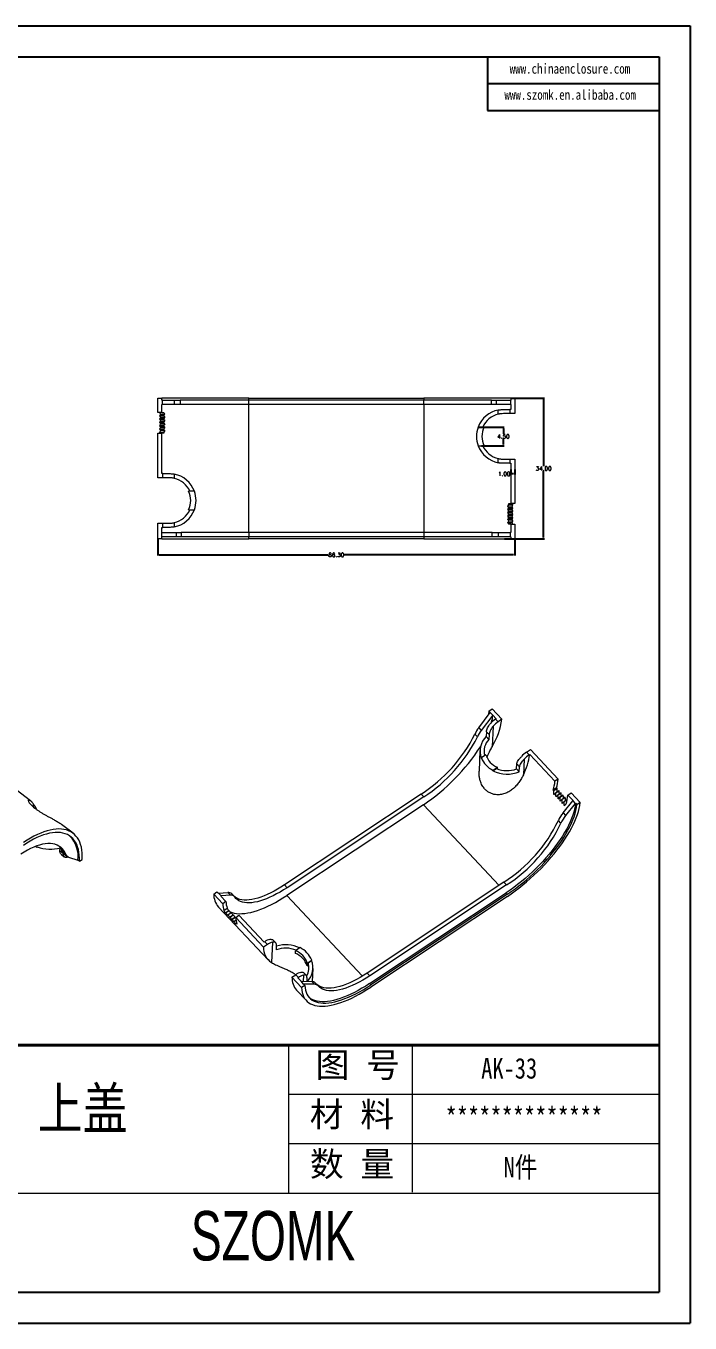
# Model space of a CAD drawing. Header units: inches. Extents: x 2759 to 3735, y 573 to 887.
# Drawn here: x 3041.5 to 3202, y 573 to 886.5 of the extents above; entities that cross this region are included whole.
import ezdxf

# ---------------------------------------------------------------- set-up
doc = ezdxf.new("R2010")
doc.units = ezdxf.units.IN
doc.layers.add('文字', color=81, linetype='Continuous')
doc.layers.add('粗实线', color=7, linetype='Continuous', lineweight=30)
doc.layers.add('细实线', color=3, linetype='Continuous', lineweight=9)
doc.styles.get("Standard").update_dxf_attribs({"font": 'txt', "bigfont": 'gbcbig.shx'})
doc.styles.add('宋体', font='', dxfattribs={"width": 0.8, "height": 3.5})
doc.styles.add('长仿宋', font='', dxfattribs={"width": 0.7, "height": 4})
doc.styles.get('宋体').set_extended_font_data('SimSun')
doc.styles.get('长仿宋').set_extended_font_data('SimSun')
doc.dimstyles.new('1.5', dxfattribs={"dimtxt": 1, "dimasz": 0.3, "dimexe": 0.18, "dimexo": 0.0625, "dimgap": 0.09, "dimtad": 0, "dimtih": 1, "dimtoh": 1, "dimzin": 0, "dimdsep": 46, "dimtxsty": 'Standard', "dimcen": 0, "dimadec": 0, "dimazin": 2, "dimtfac": 1, "dimtofl": 0, "dimtmove": 0, "dimatfit": 3, "dimfxl": 1, "dimtolj": 1, "dimtzin": 0, "dimarcsym": 0})

# ---------------------------------------------------------------- blocks, each defined once
blk = doc.blocks.new('*D212')
at = {"color": 0, "lineweight": -2}
for p, q in [((3073.39, 762.5), (3073.39, 758.48)), ((3159.69, 762.5), (3159.69, 758.48)), ((3073.69, 758.66), (3114.54, 758.66)), ((3159.39, 758.66), (3118.55, 758.66))]:
    blk.add_line(p, q, dxfattribs=at)
at = {"color": 0}
for points in [[(3073.69, 758.71), (3073.69, 758.61), (3073.39, 758.66)], [(3159.39, 758.71), (3159.39, 758.61), (3159.69, 758.66)]]:
    blk.add_solid(points, dxfattribs=at)
at = {"layer": 'Defpoints', "color": 0}
for p in [(3073.39, 762.56), (3159.69, 762.56), (3159.69, 758.66)]:
    blk.add_point(p, dxfattribs=at)
at = {"color": 0, "insert": (3116.54, 758.66), "char_height": 1, "attachment_point": 5}
blk.add_mtext('\\A1;86.30', dxfattribs=at)
blk = doc.blocks.new('*D213')
at = {"color": 0, "lineweight": -2}
for p, q in [((3158.75, 796.56), (3166.83, 796.56)), ((3166.65, 796.26), (3166.65, 780.15)), ((3166.65, 762.86), (3166.65, 778.97)), ((3157.18, 762.56), (3166.83, 762.56))]:
    blk.add_line(p, q, dxfattribs=at)
at = {"color": 0}
for points in [[(3166.6, 796.26), (3166.7, 796.26), (3166.65, 796.56)], [(3166.6, 762.86), (3166.7, 762.86), (3166.65, 762.56)]]:
    blk.add_solid(points, dxfattribs=at)
at = {"layer": 'Defpoints', "color": 0}
for p in [(3158.69, 796.56), (3166.65, 796.56), (3157.12, 762.56)]:
    blk.add_point(p, dxfattribs=at)
at = {"color": 0, "insert": (3166.65, 779.56), "char_height": 1, "attachment_point": 5}
blk.add_mtext('\\A1;34.00', dxfattribs=at)
blk = doc.blocks.new('*D215')
at = {"color": 0, "lineweight": -2}
for p, q in [((3158.69, 778.25), (3158.39, 778.25)), ((3158.69, 779.33), (3158.69, 778.07)), ((3159.39, 778.25), (3158.99, 778.25)), ((3159.69, 779.33), (3159.69, 778.07))]:
    blk.add_line(p, q, dxfattribs=at)
at = {"color": 0}
for points in [[(3158.99, 778.3), (3158.99, 778.2), (3158.69, 778.25)], [(3159.39, 778.3), (3159.39, 778.2), (3159.69, 778.25)]]:
    blk.add_solid(points, dxfattribs=at)
at = {"layer": 'Defpoints', "color": 0}
for p in [(3158.69, 779.39), (3158.69, 778.25), (3159.69, 779.39)]:
    blk.add_point(p, dxfattribs=at)
at = {"color": 0, "insert": (3157.13, 778.25), "char_height": 1, "attachment_point": 5}
blk.add_mtext('\\A1;1.00', dxfattribs=at)
blk = doc.blocks.new('*D216')
at = {"color": 0, "lineweight": -2}
for p, q in [((3150.91, 789.56), (3157.12, 789.56)), ((3156.94, 789.26), (3156.94, 787.9)), ((3151.61, 785.06), (3157.12, 785.06)), ((3156.94, 785.36), (3156.94, 786.72))]:
    blk.add_line(p, q, dxfattribs=at)
at = {"color": 0}
for points in [[(3156.89, 789.26), (3156.99, 789.26), (3156.94, 789.56)], [(3156.89, 785.36), (3156.99, 785.36), (3156.94, 785.06)]]:
    blk.add_solid(points, dxfattribs=at)
at = {"layer": 'Defpoints', "color": 0}
for p in [(3150.84, 789.56), (3156.94, 789.56), (3151.55, 785.06)]:
    blk.add_point(p, dxfattribs=at)
at = {"color": 0, "insert": (3156.94, 787.31), "char_height": 1, "attachment_point": 5}
blk.add_mtext('\\A1;4.50', dxfattribs=at)

msp = doc.modelspace()

# ---------------------------------------------------------------- linework, layer by layer
for p, q in [((2758.545, 886.544), (3202.047, 886.544)), ((3202.047, 886.544), (3202.047, 572.957)), ((2770.021, 879.078), (3194.581, 879.078)), ((3153.101, 879.078), (3153.101, 866.115)), ((3194.581, 879.078), (3194.581, 580.423)), ((3153.101, 872.596), (3194.581, 872.596)), ((3153.101, 866.115), (3194.581, 866.115)), ((2770.021, 580.423), (3194.581, 580.423)), ((2758.545, 572.957), (3202.047, 572.957))]:
    msp.add_line(p, q)
at = {"color": 7, "linetype": 'Continuous', "lineweight": 15}
for p, q in [((3073.393, 793.065), (3073.393, 796.565)), ((3073.393, 796.565), (3074.394, 796.565)), ((3074.394, 796.065), (3074.394, 796.565)), ((3095.37, 796.565), (3074.394, 796.565)), ((3095.37, 796.065), (3095.37, 796.565)), ((3095.37, 796.565), (3137.715, 796.565)), ((3137.715, 796.565), (3137.715, 796.065)), ((3158.692, 796.565), (3137.715, 796.565)), ((3158.692, 796.565), (3158.692, 796.065)), ((3158.692, 796.565), (3159.693, 796.565)), ((3159.693, 796.565), (3159.693, 792.815)), ((3074.499, 796.065), (3074.394, 796.065)), ((3074.499, 795.065), (3074.394, 795.065)), ((3074.394, 793.065), (3074.394, 795.065)), ((3074.499, 795.065), (3074.499, 796.065)), ((3074.499, 796.065), (3077.431, 796.065)), ((3077.431, 795.065), (3074.499, 795.065)), ((3077.431, 795.065), (3077.431, 796.065)), ((3077.431, 796.065), (3078.829, 796.065)), ((3078.829, 795.065), (3077.431, 795.065)), ((3078.829, 796.065), (3078.829, 795.065)), ((3095.37, 796.065), (3078.829, 796.065)), ((3095.37, 795.065), (3078.829, 795.065)), ((3095.37, 795.065), (3095.37, 796.065)), ((3137.715, 796.065), (3095.37, 796.065)), ((3095.37, 764.065), (3095.37, 795.065)), ((3137.715, 795.065), (3095.37, 795.065)), ((3137.715, 795.065), (3137.715, 796.065)), ((3154.066, 796.065), (3137.715, 796.065)), ((3137.715, 795.065), (3137.715, 764.065)), ((3154.066, 795.065), (3137.715, 795.065)), ((3154.066, 795.065), (3154.066, 796.065)), ((3154.066, 796.065), (3155.202, 796.065)), ((3155.202, 795.065), (3154.066, 795.065)), ((3155.202, 796.065), (3155.202, 795.065)), ((3155.202, 796.065), (3158.687, 796.065)), ((3158.687, 795.065), (3155.202, 795.065)), ((3155.693, 792.671), (3155.693, 793.693)), ((3156.943, 793.815), (3158.493, 793.815)), ((3158.493, 793.815), (3158.493, 792.815)), ((3158.692, 793.815), (3158.493, 793.815)), ((3158.687, 796.065), (3158.687, 795.065)), ((3158.692, 796.065), (3158.687, 796.065)), ((3158.692, 795.065), (3158.687, 795.065)), ((3158.692, 795.065), (3158.692, 793.815)), ((3074.394, 793.065), (3073.393, 793.065)), ((3073.835, 792.289), (3074.858, 792.289)), ((3073.835, 792.289), (3073.835, 792.265)), ((3074.858, 792.265), (3073.835, 792.265)), ((3073.835, 791.489), (3074.858, 791.489)), ((3073.835, 791.489), (3073.835, 791.465)), ((3074.858, 791.465), (3073.835, 791.465)), ((3073.835, 790.689), (3074.858, 790.689)), ((3073.835, 790.689), (3073.835, 790.665)), ((3074.858, 790.665), (3073.835, 790.665)), ((3074.067, 792.712), (3075.101, 792.712)), ((3074.067, 791.912), (3075.101, 791.912)), ((3074.067, 791.112), (3075.101, 791.112)), ((3074.067, 790.312), (3075.101, 790.312)), ((3074.394, 793.065), (3074.858, 793.065)), ((3074.858, 792.289), (3074.858, 792.265)), ((3074.858, 791.489), (3074.858, 791.465)), ((3074.858, 790.689), (3074.858, 790.665)), ((3158.493, 792.815), (3156.943, 792.815)), ((3159.693, 792.815), (3158.493, 792.815)), ((3073.393, 788.065), (3074.394, 788.065)), ((3073.393, 777.315), (3073.393, 788.065)), ((3073.835, 789.889), (3074.858, 789.889)), ((3073.835, 789.889), (3073.835, 789.865)), ((3074.858, 789.865), (3073.835, 789.865)), ((3073.835, 789.089), (3074.858, 789.089)), ((3073.835, 789.089), (3073.835, 789.065)), ((3074.858, 789.065), (3073.835, 789.065)), ((3073.835, 788.289), (3074.858, 788.289)), ((3073.835, 788.289), (3073.835, 788.065)), ((3074.067, 789.512), (3075.101, 789.512)), ((3074.067, 788.712), (3075.101, 788.712)), ((3074.394, 778.315), (3074.394, 788.065)), ((3074.858, 788.065), (3074.394, 788.065)), ((3074.858, 789.889), (3074.858, 789.865)), ((3074.858, 789.089), (3074.858, 789.065)), ((3074.858, 788.289), (3074.858, 788.065)), ((3152.255, 789.565), (3150.844, 789.565)), ((3150.844, 785.065), (3152.255, 785.065)), ((3155.693, 780.936), (3155.693, 781.958)), ((3156.943, 781.815), (3158.493, 781.815)), ((3158.493, 781.815), (3158.493, 780.815)), ((3158.493, 781.815), (3159.693, 781.815)), ((3159.693, 781.815), (3159.693, 771.065)), ((3074.593, 778.315), (3074.394, 778.315)), ((3074.593, 777.315), (3074.593, 778.315)), ((3074.593, 778.315), (3076.143, 778.315)), ((3077.393, 778.193), (3077.393, 777.171)), ((3158.493, 780.815), (3156.943, 780.815)), ((3158.493, 780.815), (3158.692, 780.815)), ((3158.692, 780.815), (3158.692, 771.065)), ((3074.593, 777.315), (3073.393, 777.315)), ((3076.143, 777.315), (3074.593, 777.315)), ((3082.241, 774.065), (3080.831, 774.065)), ((3080.831, 769.565), (3082.241, 769.565)), ((3159.019, 770.417), (3157.984, 770.417)), ((3159.019, 769.617), (3157.984, 769.617)), ((3159.019, 768.817), (3157.984, 768.817)), ((3158.228, 771.065), (3158.692, 771.065)), ((3158.228, 770.84), (3158.228, 771.065)), ((3159.25, 770.84), (3158.228, 770.84)), ((3158.228, 770.04), (3158.228, 770.065)), ((3158.228, 770.065), (3159.25, 770.065)), ((3159.25, 770.04), (3158.228, 770.04)), ((3158.228, 769.24), (3158.228, 769.265)), ((3158.228, 769.265), (3159.25, 769.265)), ((3159.25, 769.24), (3158.228, 769.24)), ((3158.228, 768.44), (3158.228, 768.465)), ((3158.228, 768.465), (3159.25, 768.465)), ((3159.25, 768.44), (3158.228, 768.44)), ((3159.693, 771.065), (3158.692, 771.065)), ((3159.25, 770.84), (3159.25, 771.065)), ((3159.25, 770.04), (3159.25, 770.065)), ((3159.25, 769.24), (3159.25, 769.265)), ((3159.25, 768.44), (3159.25, 768.465)), ((3073.393, 762.565), (3073.393, 766.315)), ((3073.393, 766.315), (3074.593, 766.315)), ((3074.394, 764.065), (3074.394, 765.315)), ((3074.394, 765.315), (3074.593, 765.315)), ((3074.593, 765.315), (3074.593, 766.315)), ((3074.593, 766.315), (3076.143, 766.315)), ((3076.143, 765.315), (3074.593, 765.315)), ((3077.393, 766.458), (3077.393, 765.436)), ((3159.019, 768.017), (3157.984, 768.017)), ((3159.019, 767.217), (3157.984, 767.217)), ((3159.019, 766.417), (3157.984, 766.417)), ((3158.228, 767.64), (3158.228, 767.665)), ((3158.228, 767.665), (3159.25, 767.665)), ((3159.25, 767.64), (3158.228, 767.64)), ((3158.228, 766.84), (3158.228, 766.865)), ((3158.228, 766.865), (3159.25, 766.865)), ((3159.25, 766.84), (3158.228, 766.84)), ((3158.692, 766.065), (3158.228, 766.065)), ((3158.692, 766.065), (3158.692, 764.065)), ((3158.692, 766.065), (3159.693, 766.065)), ((3159.25, 767.64), (3159.25, 767.665)), ((3159.25, 766.84), (3159.25, 766.865)), ((3159.693, 766.065), (3159.693, 762.565)), ((3074.394, 762.565), (3073.393, 762.565)), ((3074.398, 764.065), (3074.394, 764.065)), ((3074.398, 763.065), (3074.394, 763.065)), ((3074.394, 762.565), (3074.394, 763.065)), ((3074.394, 762.565), (3095.37, 762.565)), ((3074.398, 763.065), (3074.398, 764.065)), ((3074.398, 764.065), (3077.883, 764.065)), ((3077.883, 763.065), (3074.398, 763.065)), ((3077.883, 763.065), (3077.883, 764.065)), ((3077.883, 764.065), (3079.019, 764.065)), ((3079.019, 763.065), (3077.883, 763.065)), ((3079.019, 764.065), (3079.019, 763.065)), ((3095.37, 764.065), (3079.019, 764.065)), ((3095.37, 763.065), (3079.019, 763.065)), ((3095.37, 764.065), (3095.37, 763.065)), ((3137.715, 764.065), (3095.37, 764.065)), ((3095.37, 762.565), (3095.37, 763.065)), ((3137.715, 763.065), (3095.37, 763.065)), ((3137.715, 762.565), (3095.37, 762.565)), ((3137.715, 764.065), (3137.715, 763.065)), ((3154.256, 764.065), (3137.715, 764.065)), ((3137.715, 763.065), (3137.715, 762.565)), ((3154.256, 763.065), (3137.715, 763.065)), ((3137.715, 762.565), (3158.692, 762.565)), ((3154.256, 763.065), (3154.256, 764.065)), ((3154.256, 764.065), (3155.654, 764.065)), ((3155.654, 763.065), (3154.256, 763.065)), ((3155.654, 764.065), (3155.654, 763.065)), ((3155.654, 764.065), (3158.587, 764.065)), ((3158.587, 763.065), (3155.654, 763.065)), ((3158.587, 764.065), (3158.587, 763.065)), ((3158.692, 764.065), (3158.587, 764.065)), ((3158.692, 763.065), (3158.587, 763.065)), ((3158.692, 763.065), (3158.692, 762.565)), ((3159.693, 762.565), (3158.692, 762.565)), ((3153.451, 720.892), (3154.232, 721.411)), ((3154.232, 721.411), (3156.577, 718.917)), ((3150.967, 716.878), (3153.76, 720.557)), ((3154.386, 719.892), (3151.592, 716.213)), ((3153.451, 720.892), (3153.764, 720.56)), ((3153.764, 720.56), (3153.76, 720.557)), ((3153.76, 720.557), (3154.386, 719.892)), ((3154.389, 719.895), (3154.386, 719.892)), ((3154.389, 719.895), (3155.171, 719.063)), ((3155.171, 719.063), (3155.016, 718.96)), ((3155.016, 718.96), (3155.641, 718.295)), ((3156.577, 718.917), (3155.641, 718.295)), ((3150.668, 714.682), (3150.043, 715.347)), ((3150.967, 716.878), (3151.592, 716.213)), ((3152.847, 715.923), (3152.8, 714.741)), ((3153.487, 715.243), (3152.847, 715.923)), ((3153.487, 715.243), (3153.44, 714.061)), ((3154.422, 717.24), (3154.224, 712.283)), ((3152.693, 714.632), (3152.805, 714.861)), ((3153.44, 714.061), (3152.8, 714.741)), ((3151.269, 711.405), (3151.068, 706.363)), ((3151.6, 709.481), (3151.604, 709.589)), ((3152.704, 710.32), (3151.604, 709.589)), ((3161.925, 709.258), (3161.776, 705.508)), ((3162.519, 710.978), (3163.455, 711.6)), ((3162.519, 710.978), (3163.144, 710.313)), ((3163.144, 710.313), (3163.3, 710.416)), ((3163.3, 710.416), (3169.396, 703.931)), ((3163.455, 711.6), (3170.177, 704.45)), ((3154.413, 706.488), (3155.255, 707.048)), ((3154.413, 706.488), (3154.418, 706.595)), ((3154.418, 706.595), (3155.518, 707.327)), ((3155.503, 706.944), (3155.518, 707.327)), ((3160.138, 706.935), (3160.185, 708.118)), ((3160.777, 706.255), (3160.138, 706.935)), ((3160.824, 707.437), (3160.185, 708.118)), ((3160.777, 706.255), (3160.824, 707.437)), ((3042.638, 699.196), (3034.898, 705.089)), ((3170.177, 704.45), (3169.396, 703.931)), ((3137.047, 700.818), (3104.013, 678.867)), ((3137.672, 700.153), (3104.638, 678.202)), ((3137.672, 700.153), (3137.047, 700.818)), ((3169.757, 702.339), (3168.959, 701.809)), ((3169.099, 701.66), (3168.959, 701.809)), ((3169.897, 702.19), (3169.099, 701.66)), ((3169.584, 701.144), (3170.382, 701.674)), ((3169.6, 701.128), (3169.584, 701.144)), ((3170.397, 701.658), (3169.6, 701.128)), ((3169.897, 702.19), (3169.757, 702.339)), ((3170.085, 700.612), (3170.882, 701.142)), ((3170.1, 700.596), (3170.085, 700.612)), ((3170.898, 701.126), (3170.1, 700.596)), ((3170.397, 701.658), (3170.382, 701.674)), ((3170.585, 700.08), (3171.383, 700.61)), ((3170.6, 700.064), (3170.585, 700.08)), ((3171.398, 700.594), (3170.6, 700.064)), ((3170.898, 701.126), (3170.882, 701.142)), ((3171.085, 699.548), (3171.883, 700.078)), ((3171.1, 699.531), (3171.085, 699.548)), ((3171.898, 700.062), (3171.1, 699.531)), ((3171.398, 700.594), (3171.383, 700.61)), ((3171.585, 699.015), (3172.35, 699.524)), ((3172.344, 699.493), (3171.6, 698.999)), ((3171.898, 700.062), (3171.883, 700.078)), ((3172.523, 700.605), (3173.303, 701.124)), ((3172.523, 700.605), (3173.773, 699.274)), ((3173.303, 701.124), (3175.492, 698.796)), ((3137.597, 698.272), (3104.563, 676.321)), ((3171.348, 696.295), (3173.691, 699.22)), ((3171.348, 696.295), (3171.973, 695.63)), ((3171.6, 698.999), (3171.585, 699.015)), ((3174.317, 698.555), (3171.973, 695.63)), ((3173.773, 699.274), (3173.691, 699.22)), ((3173.691, 699.22), (3174.317, 698.555)), ((3174.398, 698.609), (3174.317, 698.555)), ((3174.398, 698.609), (3174.711, 698.277)), ((3175.492, 698.796), (3174.711, 698.277)), ((3052.917, 691.369), (3050.123, 693.496)), ((3170.837, 693.777), (3170.212, 694.442)), ((3044.271, 688.072), (3044.259, 687.933)), ((3044.396, 688.026), (3044.259, 687.933)), ((3049.746, 687.19), (3049.807, 687.871)), ((3049.746, 687.19), (3050.468, 686.64)), ((3050.443, 686.817), (3051.15, 686.279)), ((3050.092, 686.248), (3050.804, 685.706)), ((3050.468, 686.64), (3050.477, 686.739)), ((3050.818, 686.309), (3051.525, 685.771)), ((3051.841, 685.605), (3054.079, 684.85)), ((3054.083, 684.853), (3054.079, 684.85)), ((3054.436, 684.584), (3054.083, 684.853)), ((3054.436, 684.584), (3055.142, 685.062)), ((3104.638, 678.202), (3104.013, 678.867)), ((3157.056, 679.533), (3124.022, 657.582)), ((3157.681, 678.868), (3124.647, 656.916)), ((3157.056, 679.533), (3157.681, 678.868)), ((3086.909, 676.674), (3087.69, 677.193)), ((3089.098, 674.346), (3086.909, 676.674)), ((3088.003, 676.861), (3087.69, 677.193)), ((3088.085, 676.915), (3088.003, 676.861)), ((3088.085, 676.915), (3090.316, 677.03)), ((3088.71, 676.25), (3088.085, 676.915)), ((3088.71, 676.25), (3088.628, 676.195)), ((3089.879, 674.865), (3088.628, 676.195)), ((3090.941, 676.365), (3088.71, 676.25)), ((3089.879, 674.865), (3089.098, 674.346)), ((3090.941, 676.365), (3090.316, 677.03)), ((3091.909, 676.059), (3091.283, 676.724)), ((3124.572, 655.035), (3157.606, 676.987)), ((3157.897, 676.117), (3124.863, 654.165)), ((3157.919, 676.654), (3124.885, 654.703)), ((3157.606, 676.987), (3157.919, 676.654)), ((3088.046, 673.536), (3100.083, 660.732)), ((3089.368, 672.695), (3090.166, 673.225)), ((3089.853, 672.178), (3090.651, 672.709)), ((3089.853, 672.178), (3089.868, 672.162)), ((3090.666, 672.693), (3089.868, 672.162)), ((3090.353, 671.646), (3091.151, 672.176)), ((3090.353, 671.646), (3090.369, 671.63)), ((3091.166, 672.16), (3090.369, 671.63)), ((3090.651, 672.709), (3090.666, 672.693)), ((3090.854, 671.114), (3091.651, 671.644)), ((3090.854, 671.114), (3090.869, 671.098)), ((3091.667, 671.628), (3090.869, 671.098)), ((3091.151, 672.176), (3091.166, 672.16)), ((3091.354, 670.582), (3092.152, 671.112)), ((3092.167, 671.096), (3091.369, 670.566)), ((3091.651, 671.644), (3091.667, 671.628)), ((3092.152, 671.112), (3092.167, 671.096)), ((3092.224, 671.02), (3093.005, 671.539)), ((3099.102, 665.054), (3093.005, 671.539)), ((3091.354, 670.582), (3091.369, 670.566)), ((3091.854, 670.05), (3092.278, 670.332)), ((3091.854, 670.05), (3091.869, 670.034)), ((3092.281, 670.308), (3091.869, 670.034)), ((3098.946, 663.87), (3092.224, 671.02)), ((3092.354, 669.518), (3092.433, 669.57)), ((3092.354, 669.518), (3092.494, 669.369)), ((3099.257, 665.157), (3099.102, 665.054)), ((3099.882, 664.492), (3099.257, 665.157)), ((3101.081, 665.044), (3100.884, 660.087)), ((3101.923, 664.84), (3101.289, 665.515)), ((3099.882, 664.492), (3098.946, 663.87)), ((3102.049, 663.16), (3102.097, 664.343)), ((3106.652, 662.339), (3106.678, 662.984)), ((3107.778, 663.715), (3106.678, 662.984)), ((3109.466, 659.346), (3109.492, 659.991)), ((3109.466, 659.346), (3109.724, 659.517)), ((3109.492, 659.991), (3110.592, 660.722)), ((3109.745, 660.055), (3109.724, 659.517)), ((3109.745, 660.055), (3110.587, 660.614)), ((3110.587, 660.614), (3110.592, 660.722)), ((3110.791, 655.503), (3110.918, 658.691)), ((3105.824, 656.553), (3106.76, 657.175)), ((3108.169, 654.059), (3105.824, 656.553)), ((3107.386, 656.51), (3106.76, 657.175)), ((3107.231, 656.407), (3107.386, 656.51)), ((3108.012, 655.575), (3107.231, 656.407)), ((3108.016, 655.578), (3108.012, 655.575)), ((3108.641, 654.913), (3108.016, 655.578)), ((3108.016, 655.578), (3110.66, 655.511)), ((3109.314, 656.978), (3108.68, 657.653)), ((3109.434, 656.537), (3109.394, 655.543)), ((3111.285, 654.846), (3110.66, 655.511)), ((3124.022, 657.582), (3124.647, 656.916)), ((3106.961, 653.415), (3109.306, 650.92)), ((3108.95, 654.577), (3108.169, 654.059)), ((3108.641, 654.913), (3108.637, 654.91)), ((3108.95, 654.577), (3108.637, 654.91)), ((3111.285, 654.846), (3108.641, 654.913)), ((3112.094, 654.538), (3111.469, 655.203)), ((3124.885, 654.703), (3124.572, 655.035))]:
    msp.add_line(p, q, dxfattribs=at)
at = {"color": 8, "linetype": 'Continuous', "lineweight": 15}
for p, q in [((3043.325, 697.729), (3043.386, 698.414)), ((3137.597, 698.272), (3155.921, 678.779)), ((3051.289, 685.553), (3051.323, 685.925)), ((3122.868, 656.848), (3104.563, 676.321)), ((3108.585, 657.062), (3108.525, 655.565))]:
    msp.add_line(p, q, dxfattribs=at)
at = {"color": 7, "linetype": 'Continuous', "lineweight": 15, "flags": 128}
for points in [[(3153.451, 720.892), (3153.356, 720.211), (3153.31, 719.965)], [(3174.398, 698.609), (3174.303, 697.928), (3174.156, 697.216), (3173.958, 696.476), (3173.709, 695.709), (3173.41, 694.919), (3173.063, 694.107), (3172.668, 693.277), (3172.226, 692.432), (3171.739, 691.573), (3171.209, 690.703), (3170.636, 689.826), (3170.024, 688.943), (3169.374, 688.059), (3168.688, 687.175), (3167.968, 686.295), (3167.216, 685.421), (3166.435, 684.556), (3165.628, 683.703), (3164.796, 682.865), (3163.943, 682.044), (3163.071, 681.242), (3162.184, 680.463), (3161.283, 679.709), (3160.372, 678.982), (3159.453, 678.284), (3158.53, 677.619), (3157.606, 676.987)], [(3157.897, 676.117), (3158.832, 676.755), (3159.766, 677.427), (3160.696, 678.13), (3161.619, 678.862), (3162.532, 679.621), (3163.432, 680.405), (3164.318, 681.211), (3165.186, 682.036), (3166.034, 682.88), (3166.859, 683.738), (3167.659, 684.609), (3168.431, 685.49), (3169.174, 686.378), (3169.884, 687.271), (3170.561, 688.166), (3171.201, 689.06), (3171.803, 689.95), (3172.365, 690.835), (3172.886, 691.711), (3173.363, 692.576), (3173.796, 693.427), (3174.184, 694.262), (3174.524, 695.079), (3174.817, 695.874), (3175.06, 696.645), (3175.254, 697.391), (3175.398, 698.108), (3175.492, 698.796)], [(3157.919, 676.654), (3158.843, 677.286), (3159.766, 677.952), (3160.684, 678.649), (3161.596, 679.376), (3162.496, 680.13), (3163.384, 680.91), (3164.256, 681.711), (3165.109, 682.532), (3165.94, 683.371), (3166.748, 684.224), (3167.529, 685.089), (3168.28, 685.963), (3169, 686.843), (3169.687, 687.726), (3170.337, 688.611), (3170.949, 689.493), (3171.521, 690.37), (3172.052, 691.24), (3172.538, 692.099), (3172.98, 692.945), (3173.375, 693.775), (3173.723, 694.586), (3174.022, 695.376), (3174.27, 696.143), (3174.469, 696.883), (3174.616, 697.595), (3174.711, 698.277)], [(3054.436, 684.584), (3054.447, 685.361), (3054.41, 686.102), (3054.326, 686.803), (3054.195, 687.464), (3054.018, 688.081), (3053.795, 688.653), (3053.527, 689.178), (3053.214, 689.654), (3052.858, 690.08), (3052.46, 690.455), (3052.021, 690.777), (3051.542, 691.044), (3051.025, 691.258), (3050.472, 691.415), (3049.884, 691.518), (3049.264, 691.563), (3048.613, 691.553), (3047.933, 691.486), (3047.226, 691.363), (3046.495, 691.185), (3045.742, 690.951), (3044.97, 690.664), (3044.18, 690.322), (3043.376, 689.928), (3042.56, 689.484), (3041.735, 688.989), (3040.902, 688.446)], [(3055.142, 685.062), (3055.155, 685.85), (3055.122, 686.603), (3055.043, 687.318), (3054.918, 687.993), (3054.748, 688.626), (3054.533, 689.215), (3054.273, 689.759), (3053.97, 690.256), (3053.625, 690.704), (3053.237, 691.102), (3052.809, 691.448), (3052.342, 691.743), (3051.837, 691.985), (3051.296, 692.173), (3050.72, 692.306), (3050.111, 692.385), (3049.47, 692.409), (3048.801, 692.378), (3048.104, 692.292), (3047.382, 692.151), (3046.636, 691.956), (3045.87, 691.708), (3045.085, 691.406), (3044.284, 691.052), (3043.469, 690.648), (3042.643, 690.193), (3041.807, 689.691), (3040.965, 689.141)], [(3051.15, 686.279), (3050.912, 686.786), (3050.627, 687.242), (3050.295, 687.645), (3049.92, 687.993), (3049.501, 688.286), (3049.041, 688.521), (3048.542, 688.699), (3048.005, 688.818), (3047.432, 688.877), (3046.827, 688.878), (3046.191, 688.819), (3045.527, 688.7), (3044.837, 688.523), (3044.125, 688.289), (3043.394, 687.997), (3042.645, 687.649), (3041.883, 687.246), (3041.11, 686.791), (3040.33, 686.285)], [(3044.259, 687.933), (3043.749, 688.144), (3043.748, 688.144)], [(3104.013, 678.867), (3103.169, 678.324), (3102.33, 677.819), (3101.498, 677.354), (3100.678, 676.93), (3099.872, 676.55), (3099.083, 676.216), (3098.315, 675.927), (3097.57, 675.685), (3096.851, 675.492), (3096.16, 675.348), (3095.502, 675.253), (3094.877, 675.209), (3094.289, 675.214), (3093.74, 675.269), (3093.231, 675.374), (3092.765, 675.529), (3092.344, 675.732), (3091.975, 675.978)], [(3104.638, 678.202), (3103.794, 677.659), (3102.955, 677.153), (3102.124, 676.688), (3101.303, 676.265), (3100.497, 675.885), (3099.709, 675.55), (3098.94, 675.262), (3098.195, 675.02), (3097.476, 674.827), (3096.786, 674.683), (3096.127, 674.588), (3095.502, 674.543), (3094.914, 674.549), (3094.365, 674.604), (3093.856, 674.709), (3093.39, 674.864), (3092.969, 675.067), (3092.594, 675.318), (3092.266, 675.617), (3091.987, 675.961)], [(3090.823, 672.421), (3090.856, 672.406), (3091.344, 672.213), (3091.875, 672.069), (3092.449, 671.975), (3093.062, 671.93), (3093.713, 671.935), (3094.4, 671.99), (3095.121, 672.095), (3095.874, 672.249), (3096.655, 672.452), (3097.463, 672.703), (3098.295, 673.001), (3099.149, 673.346), (3100.021, 673.737), (3100.909, 674.171), (3101.81, 674.648), (3102.722, 675.167), (3103.64, 675.725), (3104.563, 676.321)], [(3124.022, 657.582), (3123.157, 657.025), (3122.296, 656.508), (3121.444, 656.034), (3120.604, 655.604), (3119.779, 655.22), (3118.973, 654.883), (3118.189, 654.595), (3117.43, 654.357), (3116.698, 654.169), (3115.998, 654.034), (3115.332, 653.95), (3114.702, 653.92), (3114.111, 653.941), (3113.562, 654.016), (3113.056, 654.142), (3112.597, 654.321), (3112.184, 654.55), (3111.821, 654.83), (3111.816, 654.834)], [(3124.647, 656.916), (3123.782, 656.36), (3122.921, 655.843), (3122.07, 655.369), (3121.229, 654.939), (3120.405, 654.555), (3119.599, 654.218), (3118.814, 653.93), (3118.055, 653.692), (3117.324, 653.504), (3116.624, 653.369), (3115.957, 653.285), (3115.327, 653.254), (3114.737, 653.276), (3114.187, 653.351), (3113.682, 653.477), (3113.222, 653.655), (3112.809, 653.885), (3112.446, 654.164), (3112.134, 654.493)], [(3108.169, 654.059), (3108.211, 653.461), (3108.305, 652.901), (3108.448, 652.38), (3108.642, 651.899), (3108.885, 651.46), (3109.177, 651.064), (3109.517, 650.713), (3109.904, 650.407), (3110.337, 650.146), (3110.814, 649.933), (3111.334, 649.768), (3111.896, 649.651), (3112.498, 649.582), (3113.138, 649.562), (3113.814, 649.59), (3114.524, 649.667), (3115.266, 649.793), (3116.038, 649.967), (3116.838, 650.188), (3117.663, 650.456), (3118.51, 650.77), (3119.378, 651.13), (3120.264, 651.533), (3121.164, 651.98), (3122.077, 652.467), (3123, 652.995), (3123.93, 653.562), (3124.863, 654.165)], [(3108.95, 654.577), (3108.995, 653.989), (3109.091, 653.439), (3109.24, 652.929), (3109.439, 652.46), (3109.69, 652.035), (3109.989, 651.654), (3110.338, 651.318), (3110.735, 651.029), (3111.178, 650.788), (3111.666, 650.595), (3112.197, 650.451), (3112.77, 650.357), (3113.384, 650.312), (3114.035, 650.317), (3114.722, 650.372), (3115.443, 650.477), (3116.195, 650.631), (3116.977, 650.834), (3117.785, 651.085), (3118.617, 651.383), (3119.471, 651.728), (3120.343, 652.119), (3121.231, 652.553), (3122.132, 653.031), (3123.043, 653.549), (3123.962, 654.107), (3124.885, 654.703)], [(3124.572, 655.035), (3123.649, 654.44), (3122.731, 653.882), (3121.819, 653.363), (3120.918, 652.886), (3120.03, 652.451), (3119.158, 652.061), (3118.305, 651.716), (3117.472, 651.418), (3116.664, 651.166), (3115.883, 650.964), (3115.13, 650.809), (3114.409, 650.705), (3113.722, 650.65), (3113.071, 650.645), (3112.458, 650.689), (3111.884, 650.784), (3111.353, 650.928), (3110.865, 651.121), (3110.422, 651.362), (3110.026, 651.651), (3109.883, 651.777)]]:
    msp.add_lwpolyline(points, dxfattribs=at)
at = {"color": 7, "linetype": 'Continuous', "lineweight": 15}
for centre, radius, start, end in [((3156.943, 787.315), 6.5, 101.08749, 159.74775), ((3156.943, 787.315), 5.5, 103.13656, 155.85226), ((3156.943, 787.315), 6.5, 159.74775, 200.25225), ((3156.943, 787.315), 5.2, 154.36146, 205.63854), ((3156.943, 787.315), 6.5, 200.25225, 258.91251), ((3156.943, 787.315), 5.5, 204.14774, 256.86344), ((3076.143, 771.815), 6.5, 20.25225, 78.91251), ((3076.143, 771.815), 5.5, 24.14774, 76.86344), ((3076.143, 771.815), 5.2, 334.36146, 25.63854), ((3076.143, 771.815), 6.5, 339.74775, 20.25225), ((3076.143, 771.815), 6.5, 281.08749, 339.74775), ((3076.143, 771.815), 5.5, 283.13656, 335.85226), ((3158.715, 713.454), 6.633, 123.89265, 137.85378), ((3142.934, 721.165), 11.526, 345.02618, 353.67078), ((3138.606, 721.557), 18.164, 329.29836, 351.64339), ((3159.34, 712.789), 6.633, 123.89265, 137.85378), ((3116.767, 732.037), 37.227, 303.00781, 333.36293), ((3156.963, 712.216), 7.596, 142.1353, 155.65548), ((3157.589, 711.55), 7.596, 142.1353, 155.65548), ((3111.18, 738.054), 47.753, 303.58605, 327.35954), ((3117.392, 731.372), 37.227, 303.00781, 333.36293), ((3156.099, 711.221), 4.824, 133.14806, 201.13739), ((3156.34, 711.206), 4.069, 135.45625, 195.362), ((3157.015, 711.856), 5.867, 202.73611, 243.7234), ((3157.186, 711.714), 4.694, 197.28014, 249.17937), ((3166.218, 705.472), 6.633, 123.89265, 137.85378), ((3147.938, 712.496), 15.502, 333.20839, 352.28947), ((3166.843, 704.807), 6.633, 123.89265, 137.85378), ((3157.845, 713.197), 7.536, 242.90906, 292.89671), ((3157.833, 712.916), 6.41, 246.28849, 291.07396), ((3157.601, 705.255), 11.87, 343.12576, 353.59604), ((3158.028, 705.771), 12.22, 343.68907, 353.79064), ((3160.727, 701.929), 11.87, 343.12576, 353.59604), ((3038.826, 694.959), 5.721, 22.03668, 37.14709), ((3177.285, 691.381), 7.707, 140.38846, 156.60047), ((3137.25, 710.27), 36.566, 302.79652, 334.34981), ((3137.875, 709.605), 36.566, 302.79652, 334.34981), ((3177.91, 690.716), 7.707, 140.38846, 156.60047), ((3047.112, 685.778), 7.032, 352.43801, 44.4537), ((3047.339, 696.274), 8.757, 249.49197, 286.61585), ((3046.492, 685.292), 4.235, 21.11379, 45.35966), ((3051.539, 687.234), 1.172, 200.80469, 232.04444), ((3052.204, 686.668), 1.124, 200.25153, 251.14385), ((3051.223, 687.011), 1.46, 272.623, 290.66717), ((3091.601, 676.598), 4.692, 179.07479, 220.74051), ((3094.87, 674.442), 5.773, 180.95238, 197.62196), ((3095.297, 674.967), 5.419, 181.08241, 198.75937), ((3090.48, 675.866), 1.176, 46.88777, 97.9984), ((3091.11, 675.245), 1.132, 39.23943, 98.57793), ((3097.996, 671.116), 5.773, 180.95238, 197.62196), ((3101.351, 662.186), 3.635, 104.25424, 125.17526), ((3101.977, 661.52), 3.635, 104.25424, 125.17526), ((3103.241, 663.682), 4.298, 177.4905, 236.74948), ((3104.355, 657.176), 6.413, 67.23146, 111.06717), ((3104.337, 656.864), 7.57, 63.7544, 107.297), ((3104.984, 657.952), 4.694, 17.28014, 69.17937), ((3105.009, 658.597), 4.694, 17.28014, 69.17937), ((3105.181, 658.454), 5.867, 22.73611, 63.7234), ((3105.927, 658.889), 3.993, 329.96584, 16.97827), ((3106.109, 658.876), 4.804, 316.00969, 21.21652), ((3110.489, 656.467), 4.665, 178.9487, 220.8666), ((3108.855, 654.204), 3.635, 104.25424, 125.17526), ((3109.48, 653.538), 3.635, 104.25424, 125.17526), ((3110.703, 654.409), 1.103, 46.04276, 92.25184), ((3111.332, 653.763), 1.084, 42.31674, 92.47563)]:
    msp.add_arc(centre, radius, start, end, dxfattribs=at)
for centre, major_axis, ratio, start_param, end_param in [((3095.37, 794.661), (22, 0), 0.3547326, 3.347592, 3.3939274), ((3095.37, 790.368), (22, 0), 0.4268134, 2.8892579, 2.9355933), ((3095.37, 793.861), (22, 0), 0.3547326, 3.347592, 3.3939274), ((3095.37, 789.568), (22, 0), 0.4268134, 2.8892579, 2.9355933), ((3095.37, 793.061), (22, 0), 0.3547326, 3.347592, 3.3939274), ((3095.37, 788.768), (22, 0), 0.4268134, 2.8892579, 2.9355933), ((3095.37, 792.261), (22, 0), 0.3547326, 3.347592, 3.3939274), ((3095.37, 787.968), (22, 0), 0.4268134, 2.8892579, 2.9355933), ((3095.37, 794.661), (21, 0), 0.3547326, 3.3575532, 3.4062249), ((3095.37, 790.368), (21, 0), 0.4268134, 2.8769604, 2.9256322), ((3095.37, 793.861), (21, 0), 0.3547326, 3.3575532, 3.4062249), ((3095.37, 789.568), (21, 0), 0.4268134, 2.8769604, 2.9256322), ((3095.37, 793.061), (21, 0), 0.3547326, 3.3575532, 3.4062249), ((3095.37, 788.768), (21, 0), 0.4268134, 2.8769604, 2.9256322), ((3095.37, 792.261), (21, 0), 0.3547326, 3.3575532, 3.4062249), ((3095.37, 787.968), (21, 0), 0.4268134, 2.8769604, 2.9256322), ((3095.37, 791.461), (22, 0), 0.3547326, 3.347592, 3.3939274), ((3095.37, 787.168), (22, 0), 0.4268134, 2.8892579, 2.9355933), ((3095.37, 790.661), (22, 0), 0.3547326, 3.347592, 3.3939274), ((3095.37, 786.368), (22, 0), 0.4268134, 2.8892579, 2.9355933), ((3095.37, 791.461), (21, 0), 0.3547326, 3.3575532, 3.4062249), ((3095.37, 787.168), (21, 0), 0.4268134, 2.8769604, 2.9256322), ((3095.37, 790.661), (21, 0), 0.3547326, 3.3575532, 3.4062249), ((3095.37, 786.368), (21, 0), 0.4268134, 2.8769604, 2.9256322), ((3137.715, 772.761), (21, 0), 0.4268134, 6.0185531, 6.0672248), ((3137.715, 768.468), (21, 0), 0.3547326, 0.2159605, 0.2646322), ((3137.715, 771.961), (21, 0), 0.4268134, 6.0185531, 6.0672248), ((3137.715, 767.668), (21, 0), 0.3547326, 0.2159605, 0.2646322), ((3137.715, 771.161), (21, 0), 0.4268134, 6.0185531, 6.0672248), ((3137.715, 766.868), (21, 0), 0.3547326, 0.2159605, 0.2646322), ((3137.715, 770.361), (21, 0), 0.4268134, 6.0185531, 6.0672248), ((3137.715, 772.761), (22, 0), 0.4268134, 6.0308505, 6.077186), ((3137.715, 768.468), (22, 0), 0.3547326, 0.2059993, 0.2523348), ((3137.715, 771.961), (22, 0), 0.4268134, 6.0308505, 6.077186), ((3137.715, 767.668), (22, 0), 0.3547326, 0.2059993, 0.2523348), ((3137.715, 771.161), (22, 0), 0.4268134, 6.0308505, 6.077186), ((3137.715, 766.868), (22, 0), 0.3547326, 0.2059993, 0.2523348), ((3137.715, 770.361), (22, 0), 0.4268134, 6.0308505, 6.077186), ((3137.715, 766.068), (21, 0), 0.3547326, 0.2159605, 0.2646322), ((3137.715, 769.561), (21, 0), 0.4268134, 6.0185531, 6.0672248), ((3137.715, 765.268), (21, 0), 0.3547326, 0.2159605, 0.2646322), ((3137.715, 768.761), (21, 0), 0.4268134, 6.0185531, 6.0672248), ((3137.715, 764.468), (21, 0), 0.3547326, 0.2159605, 0.2646322), ((3137.715, 766.068), (22, 0), 0.3547326, 0.2059993, 0.2523348), ((3137.715, 769.561), (22, 0), 0.4268134, 6.0308505, 6.077186), ((3137.715, 765.268), (22, 0), 0.3547326, 0.2059993, 0.2523348), ((3137.715, 768.761), (22, 0), 0.4268134, 6.0308505, 6.077186), ((3137.715, 764.468), (22, 0), 0.3547326, 0.2059993, 0.2523348), ((3151.993, 694.723), (10.092, 19.016), 0.7307285, 5.380735, 5.4294067), ((3154.677, 691.867), (17.108, 12.458), 0.1073987, 5.6382406, 5.6869124), ((3152.493, 694.19), (10.092, 19.016), 0.7307285, 5.380735, 5.4294067), ((3155.178, 691.335), (17.108, 12.458), 0.1073987, 5.6382406, 5.6869124), ((3151.993, 694.723), (10.573, 19.922), 0.7307285, 5.3996451, 5.4393679), ((3152.994, 693.658), (10.092, 19.016), 0.7307285, 5.380735, 5.4294067), ((3155.678, 690.803), (17.108, 12.458), 0.1073987, 5.6382406, 5.6869124), ((3152.493, 694.19), (10.573, 19.922), 0.7307285, 5.3996451, 5.4393679), ((3153.494, 693.126), (10.092, 19.016), 0.7307285, 5.380735, 5.4294067), ((3156.178, 690.271), (17.108, 12.458), 0.1073987, 5.6382406, 5.6869124), ((3152.994, 693.658), (10.573, 19.922), 0.7307285, 5.3996451, 5.4393679), ((3153.994, 692.594), (10.092, 19.016), 0.7307285, 5.380735, 5.4294067), ((3153.494, 693.126), (10.573, 19.922), 0.7307285, 5.3996451, 5.4393679), ((3153.994, 692.594), (10.573, 19.922), 0.7307285, 5.3996451, 5.4393679), ((3156.678, 689.739), (17.108, 12.458), 0.1073987, 5.6382406, 5.6869124), ((3154.494, 692.062), (10.092, 19.016), 0.7307285, 5.380735, 5.4294067), ((3157.179, 689.207), (17.108, 12.458), 0.1073987, 5.6382406, 5.6869124), ((3105.266, 687.338), (12.223, 18.685), 0.6865774, 2.7894358, 2.8357713), ((3107.95, 684.483), (18.287, 12.666), 0.047251, 2.9608571, 3.0071926), ((3105.766, 686.806), (12.223, 18.685), 0.6865774, 2.7894358, 2.8357713), ((3105.266, 687.338), (11.667, 17.836), 0.6865774, 2.799397, 2.8447247), ((3108.45, 683.951), (18.287, 12.666), 0.047251, 2.9608571, 3.0071926), ((3106.266, 686.274), (12.223, 18.685), 0.6865774, 2.7894358, 2.8357713), ((3105.766, 686.806), (11.667, 17.836), 0.6865774, 2.799397, 2.8447247), ((3108.95, 683.419), (18.287, 12.666), 0.047251, 2.9608571, 3.0071926), ((3106.766, 685.742), (12.223, 18.685), 0.6865774, 2.7894358, 2.8357713), ((3106.266, 686.274), (11.667, 17.836), 0.6865774, 2.799397, 2.8447247), ((3106.766, 685.742), (11.667, 17.836), 0.6865774, 2.799397, 2.8447247), ((3107.267, 685.21), (11.667, 17.836), 0.6865774, 2.799397, 2.8070064), ((3109.451, 682.886), (18.287, 12.666), 0.047251, 2.9608571, 3.0071926), ((3107.267, 685.21), (12.223, 18.685), 0.6865774, 2.7894358, 2.8357713), ((3109.951, 682.354), (18.287, 12.666), 0.047251, 2.9608571, 3.0071926), ((3107.767, 684.678), (12.223, 18.685), 0.6865774, 2.7894358, 2.8357713), ((3110.451, 681.822), (18.287, 12.666), 0.047251, 2.9608571, 3.0071926)]:
    msp.add_ellipse(centre, major_axis=major_axis, ratio=ratio, start_param=start_param, end_param=end_param, dxfattribs=at)
for points, knots in [([(3155.693, 793.693), (3155.693, 793.693), (3155.721, 793.699), (3155.833, 793.719), (3155.917, 793.734), (3156.133, 793.765), (3156.267, 793.781), (3156.576, 793.806), (3156.749, 793.815), (3156.943, 793.815)], [0, 0, 0, 0, 0.25, 0.25, 0.5, 0.5, 0.75, 0.75, 1, 1, 1, 1]), ([(3156.943, 792.815), (3156.749, 792.815), (3156.576, 792.804), (3156.267, 792.775), (3156.133, 792.756), (3155.917, 792.719), (3155.833, 792.702), (3155.721, 792.677), (3155.693, 792.671), (3155.693, 792.671)], [0, 0, 0, 0, 0.25, 0.25, 0.5, 0.5, 0.75, 0.75, 1, 1, 1, 1]), ([(3155.693, 781.958), (3155.693, 781.958), (3155.721, 781.952), (3155.833, 781.927), (3155.917, 781.91), (3156.133, 781.873), (3156.267, 781.854), (3156.576, 781.825), (3156.749, 781.815), (3156.943, 781.815)], [0, 0, 0, 0, 0.25, 0.25, 0.5, 0.5, 0.75, 0.75, 1, 1, 1, 1]), ([(3156.943, 780.815), (3156.749, 780.815), (3156.576, 780.823), (3156.268, 780.848), (3156.133, 780.864), (3155.917, 780.895), (3155.833, 780.91), (3155.721, 780.93), (3155.693, 780.936), (3155.693, 780.936)], [0, 0, 0, 0, 0.25, 0.25, 0.5, 0.5, 0.75, 0.75, 1, 1, 1, 1]), ([(3076.143, 778.315), (3076.336, 778.315), (3076.509, 778.306), (3076.818, 778.281), (3076.952, 778.265), (3077.168, 778.234), (3077.252, 778.219), (3077.364, 778.199), (3077.393, 778.193), (3077.393, 778.193)], [0, 0, 0, 0, 0.25, 0.25, 0.5, 0.5, 0.75, 0.75, 1, 1, 1, 1]), ([(3077.393, 777.171), (3077.393, 777.171), (3077.364, 777.177), (3077.253, 777.202), (3077.168, 777.219), (3076.953, 777.256), (3076.818, 777.275), (3076.51, 777.304), (3076.336, 777.315), (3076.143, 777.315)], [0, 0, 0, 0, 0.25, 0.25, 0.5, 0.5, 0.75, 0.75, 1, 1, 1, 1]), ([(3076.143, 766.315), (3076.336, 766.315), (3076.509, 766.325), (3076.818, 766.354), (3076.952, 766.373), (3077.168, 766.41), (3077.252, 766.427), (3077.364, 766.452), (3077.393, 766.458), (3077.393, 766.458)], [0, 0, 0, 0, 0.25, 0.25, 0.5, 0.5, 0.75, 0.75, 1, 1, 1, 1]), ([(3077.393, 765.436), (3077.393, 765.436), (3077.364, 765.43), (3077.253, 765.41), (3077.168, 765.395), (3076.953, 765.364), (3076.818, 765.348), (3076.509, 765.323), (3076.336, 765.315), (3076.143, 765.315)], [0, 0, 0, 0, 0.25, 0.25, 0.5, 0.5, 0.75, 0.75, 1, 1, 1, 1]), ([(3152.847, 715.923), (3152.852, 716.048), (3152.876, 716.188), (3152.96, 716.499), (3153.021, 716.669), (3153.178, 717.018), (3153.277, 717.2), (3153.51, 717.56), (3153.643, 717.736), (3153.797, 717.905)], [0, 0, 0, 0, 0.25, 0.25, 0.5, 0.5, 0.75, 0.75, 1, 1, 1, 1]), ([(3154.422, 717.24), (3154.268, 717.07), (3154.136, 716.894), (3153.907, 716.532), (3153.81, 716.347), (3153.656, 715.995), (3153.596, 715.823), (3153.514, 715.509), (3153.492, 715.368), (3153.487, 715.243)], [0, 0, 0, 0, 0.25, 0.25, 0.5, 0.5, 0.75, 0.75, 1, 1, 1, 1]), ([(3152.963, 709.7), (3153.001, 709.794), (3153.117, 710.082), (3153.356, 710.605), (3153.649, 711.205), (3153.951, 711.783), (3154.133, 712.116), (3154.224, 712.283)], [0, 0, 0, 0, 0.0995367, 0.3045262, 0.580845, 0.7901889, 1, 1, 1, 1]), ([(3160.185, 708.118), (3160.19, 708.242), (3160.221, 708.375), (3160.333, 708.655), (3160.414, 708.804), (3160.614, 709.108), (3160.735, 709.267), (3161.001, 709.59), (3161.146, 709.754), (3161.3, 709.923)], [0, 0, 0, 0, 0.25, 0.25, 0.5, 0.5, 0.75, 0.75, 1, 1, 1, 1]), ([(3161.925, 709.258), (3161.772, 709.089), (3161.628, 708.924), (3161.365, 708.599), (3161.245, 708.437), (3161.049, 708.13), (3160.97, 707.979), (3160.86, 707.695), (3160.829, 707.562), (3160.824, 707.437)], [0, 0, 0, 0, 0.25, 0.25, 0.5, 0.5, 0.75, 0.75, 1, 1, 1, 1]), ([(3161.776, 705.508), (3161.699, 705.353), (3161.547, 705.042), (3161.289, 704.579), (3161.007, 704.121), (3160.696, 703.669), (3160.354, 703.226), (3159.979, 702.796), (3159.57, 702.386), (3159.142, 702.015), (3158.554, 701.578), (3157.924, 701.216), (3157.249, 700.944), (3156.721, 700.791), (3156.178, 700.694), (3155.617, 700.659), (3154.973, 700.698), (3154.258, 700.855), (3153.508, 701.177), (3152.822, 701.647), (3152.304, 702.176), (3151.925, 702.701), (3151.656, 703.182), (3151.399, 703.786), (3151.189, 704.524), (3151.071, 705.413), (3151.039, 706.034), (3151.068, 706.356), (3151.069, 706.362)], [0, 0, 0, 0, 0.0355516, 0.0711529, 0.1069203, 0.1427524, 0.1793867, 0.2161152, 0.253176, 0.2903743, 0.3240618, 0.3919456, 0.4262516, 0.4599871, 0.4940001, 0.5285037, 0.5637276, 0.6124774, 0.6619285, 0.7107552, 0.7603827, 0.7911703, 0.8223441, 0.8538967, 0.9010707, 0.9482661, 0.9989149, 1, 1, 1, 1]), ([(3043.386, 698.414), (3043.306, 698.514), (3043.173, 698.681), (3042.991, 698.878), (3042.837, 699.029), (3042.69, 699.158), (3042.538, 699.271), (3042.389, 699.358), (3042.264, 699.402), (3042.176, 699.403), (3042.105, 699.364), (3042.085, 699.273), (3042.126, 699.108), (3042.224, 698.904), (3042.441, 698.598), (3042.752, 698.248), (3043.143, 697.873), (3043.625, 697.469), (3044.173, 697.061), (3044.767, 696.659), (3045.387, 696.271), (3046.027, 695.895), (3046.691, 695.524), (3047.357, 695.161), (3047.955, 694.836), (3048.47, 694.55), (3048.907, 694.299), (3049.314, 694.053), (3049.687, 693.81), (3049.957, 693.624), (3050.09, 693.519), (3050.122, 693.494)], [0, 0, 0, 0, 0.0417066, 0.069624, 0.0975881, 0.1260597, 0.1545988, 0.190717, 0.2270356, 0.2565119, 0.283162, 0.3338386, 0.3556503, 0.3989764, 0.4418322, 0.4798016, 0.5184328, 0.5564931, 0.5952352, 0.631593, 0.6681754, 0.7055112, 0.7430043, 0.7842701, 0.8260611, 0.8581783, 0.890553, 0.9232809, 0.9561923, 0.9896653, 1, 1, 1, 1]), ([(3050.094, 686.251), (3050.04, 686.297), (3049.922, 686.398), (3049.806, 686.62), (3049.736, 686.886), (3049.742, 687.088), (3049.746, 687.19)], [0, 0, 0, 0, 0.22955422, 0.4967489, 0.74506189, 1, 1, 1, 1]), ([(3050.468, 686.64), (3050.454, 686.479), (3050.464, 686.331), (3050.529, 686.065), (3050.585, 685.946), (3050.734, 685.753), (3050.828, 685.677), (3051.042, 685.575), (3051.161, 685.55), (3051.289, 685.553)], [0, 0, 0, 0, 0.25, 0.25, 0.5, 0.5, 0.75, 0.75, 1, 1, 1, 1]), ([(3100.456, 665.709), (3100.553, 665.723), (3100.748, 665.751), (3100.998, 665.703), (3101.183, 665.622), (3101.256, 665.538), (3101.281, 665.508)], [0, 0, 0, 0, 0.27910423, 0.56651676, 0.84554761, 1, 1, 1, 1]), ([(3102.097, 664.343), (3102.102, 664.468), (3102.08, 664.579), (3101.987, 664.777), (3101.915, 664.862), (3101.733, 664.99), (3101.62, 665.036), (3101.368, 665.078), (3101.23, 665.075), (3101.081, 665.044)], [0, 0, 0, 0, 0.25, 0.25, 0.5, 0.5, 0.75, 0.75, 1, 1, 1, 1]), ([(3100.884, 660.087), (3101.027, 660.006), (3101.314, 659.843), (3101.847, 659.596), (3102.462, 659.33), (3103.157, 659.04), (3103.924, 658.715), (3104.755, 658.339), (3105.645, 657.884), (3106.339, 657.492), (3106.707, 657.237), (3106.78, 657.186)], [0, 0, 0, 0, 0.1246092, 0.2497649, 0.3745904, 0.4987473, 0.6161151, 0.7333512, 0.8520031, 0.9704592, 1, 1, 1, 1]), ([(3107.96, 657.727), (3108.053, 657.744), (3108.242, 657.779), (3108.454, 657.771), (3108.6, 657.731), (3108.653, 657.669), (3108.672, 657.646)], [0, 0, 0, 0, 0.27809382, 0.56455075, 0.84254313, 1, 1, 1, 1]), ([(3109.434, 656.537), (3109.439, 656.662), (3109.425, 656.765), (3109.361, 656.933), (3109.309, 656.997), (3109.168, 657.081), (3109.078, 657.102), (3108.86, 657.108), (3108.733, 657.093), (3108.585, 657.062)], [0, 0, 0, 0, 0.25, 0.25, 0.5, 0.5, 0.75, 0.75, 1, 1, 1, 1])]:
    msp.add_open_spline(points, degree=3, knots=knots, dxfattribs=at)
at = {"layer": '粗实线', "color": 7, "lineweight": 40}
msp.add_line((3194.581, 640.154), (3015.388, 640.154), dxfattribs=at)
at = {"layer": '细实线', "color": 7}
for p, q in [((3104.985, 640.154), (3104.985, 604.315)), ((3134.85, 640.154), (3134.85, 604.567)), ((3194.581, 628.208), (3104.985, 628.208)), ((3194.581, 616.262), (3104.985, 616.262)), ((3194.581, 604.315), (2925.792, 604.315))]:
    msp.add_line(p, q, dxfattribs=at)

# ---------------------------------------------------------------- texts
at = {"layer": '文字', "color": 0, "attachment_point": 1, "style": '宋体'}
for s, insert, char_height, width in [('www.chinaenclosure.com', (3158.445, 877.436), 2.43348, 42.75393), ('www.szomk.en.alibaba.com', (3157.173, 871.134), 2.43348, 42.75393), ('{\\H1.111x;AK-33}', (3151.565, 637.033), 4.47982, 51.79173), ('上盖', (3044.387, 629.841), 9.9552, 127.27302), ('{\\H1.111x;**************}', (3142.948, 625.087), 4.47982, 51.79173), ('{\\H1.111x;N件}', (3156.983, 613.141), 4.47982, 51.79173)]:
    msp.add_mtext(s, dxfattribs=dict(at, insert=insert, char_height=char_height, width=width))
at = {"layer": '粗实线', "insert": (3081.383, 600.038), "char_height": 11.94618, "width": 133.9646, "attachment_point": 1, "style": '长仿宋'}
msp.add_mtext('{\\fSTXinwei|b0|i0|c134|p2;SZOMK}', dxfattribs=at)
at = {"layer": '细实线', "color": 7, "char_height": 5.97309, "attachment_point": 1}
for s, insert, width in [('{\\fSimSun|b0|i0|c134|p54;图 号}', (3111.553, 638.341), 29.86545), ('{\\fSimSun|b0|i0|c134|p54;材 料   }', (3110.137, 626.394), 29.86545), ('{\\fSimSun|b0|i0|c134|p54;数 量}', (3110.166, 614.389), 26.98718)]:
    msp.add_mtext(s, dxfattribs=dict(at, insert=insert, width=width))

# ---------------------------------------------------------------- dimensions: what is measured, and where the dimension line sits
for base, p1, p2, picture, middle in [((3166.654, 796.565), (3157.121, 762.565), (3158.692, 796.565), '*D213', (3166.654, 779.565)), ((3156.943, 789.565), (3151.549, 785.065), (3150.844, 789.565), '*D216', (3156.943, 787.315))]:
    dim = msp.add_linear_dim(base=base, p1=p1, p2=p2, angle=90, dimstyle='1.5')
    dim.commit()
    dim.dimension.update_dxf_attribs({"geometry": picture, "text_midpoint": middle})
for base, p1, p2, picture, middle in [((3158.692, 778.255), (3159.693, 779.393), (3158.692, 779.393), '*D215', (3157.135, 778.255)), ((3159.693, 758.661), (3073.393, 762.565), (3159.693, 762.565), '*D212', (3116.543, 758.661))]:
    dim = msp.add_linear_dim(base=base, p1=p1, p2=p2, dimstyle='1.5')
    dim.commit()
    dim.dimension.update_dxf_attribs({"geometry": picture, "text_midpoint": middle})

doc.saveas('drawing.dxf')
